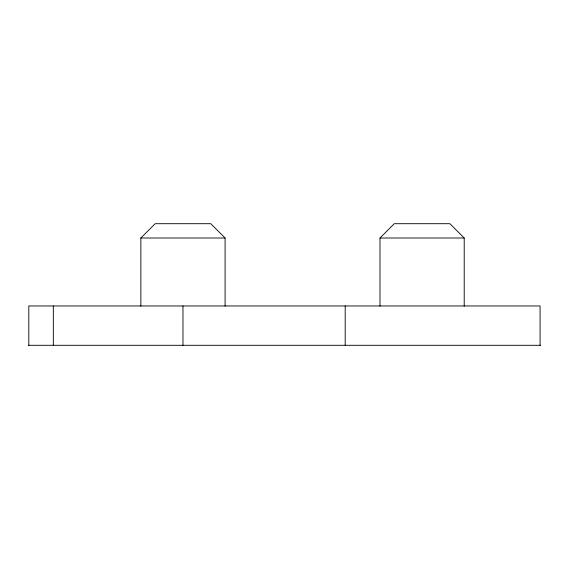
<?xml version="1.0" encoding="UTF-8"?>
<svg xmlns="http://www.w3.org/2000/svg" width="569" height="569" viewBox="0 0 569 569"><rect width="100%" height="100%" fill="white"/><g stroke="black" fill="none" stroke-linecap="round" stroke-linejoin="round"><path stroke-width="0.85" d="M140.856 306.143L140.856 238.006L155.166 223.702L210.786 223.702L225.089 238.006L225.089 306.143M379.985 306.143L379.985 238.006L394.289 223.702L449.908 223.702L464.212 238.006L464.212 306.143M140.856 238.006L225.089 238.006M379.985 238.006L464.212 238.006M28.45 345.298L540.55 345.298M540.073 345.298L540.073 305.958L28.806 305.958L28.806 345.298M345.198 305.958L345.198 345.298M182.976 305.958L182.976 345.298M53.337 305.958L53.337 345.298"/></g></svg>
